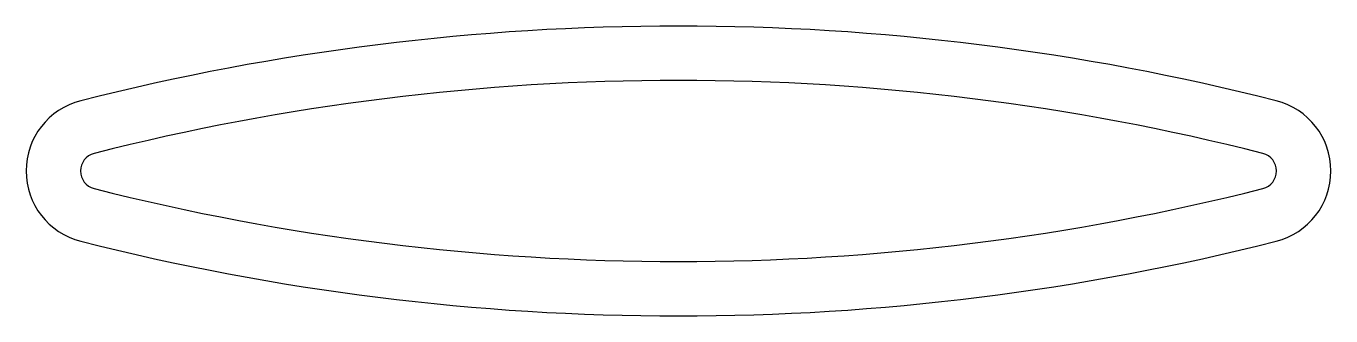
# Model space of a CAD drawing. Extents: x -647.7 to -611.7, y 89.9 to 97.9.
import ezdxf

# ---------------------------------------------------------------- set-up
doc = ezdxf.new("R2010")
doc.units = 0
doc.layers.add('ANA', color=220, linetype='CONTINUOUS')

msp = doc.modelspace()

# ---------------------------------------------------------------- linework, layer by layer
at = {"layer": 'ANA', "color": 0}
for points in [[(-646.191, 95.856, 0.777778), (-646.191, 91.979, 0.125), (-613.207, 91.979, 0.777778), (-613.207, 95.856, 0.125)], [(-645.822, 94.402, 0.777778), (-645.822, 93.433, 0.125), (-613.576, 93.433, 0.777778), (-613.576, 94.402, 0.125)]]:
    msp.add_lwpolyline(points, format="xyb", close=True, dxfattribs=at)

doc.saveas('drawing.dxf')
